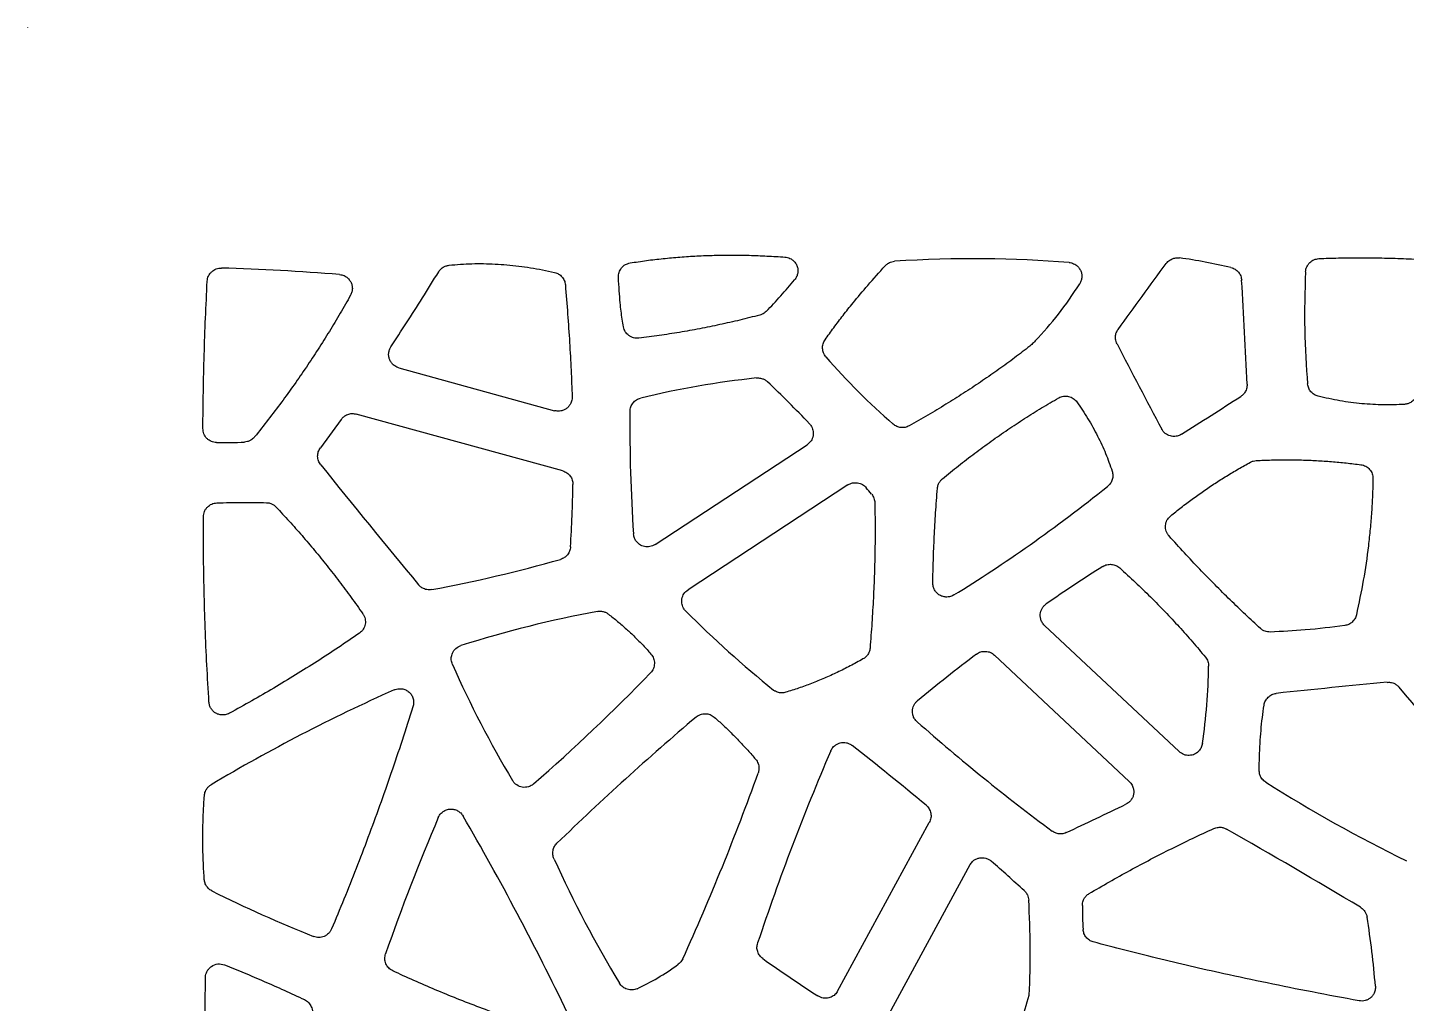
# Model space of a CAD drawing. Header units: millimetres. Extents: x -4 to 83, y 1 to 134.
# Drawn here: x -3.99 to 25.56, y 113.24 to 134.16 of the extents above; entities that cross this region are included whole.
import ezdxf

# ---------------------------------------------------------------- set-up
doc = ezdxf.new("R2010")
doc.units = ezdxf.units.MM

msp = doc.modelspace()

# ---------------------------------------------------------------- linework, layer by layer
at = {"color": 7, "linetype": 'Continuous', "lineweight": 25}
for p, q in [((-3.992, 134.16), (-3.992, 134.156)), ((3.966, 126.865), (7.304, 125.946)), ((2.732, 125.758), (2.287, 125.151)), ((7.48, 124.653), (3.052, 125.873)), ((9.457, 123.076), (12.715, 125.213)), ((13.592, 124.354), (10.165, 122.106)), ((17.808, 121.341), (20.692, 118.636)), ((19.624, 117.992), (16.732, 120.705)), ((13.372, 113.503), (15.337, 117.117)), ((16.207, 116.206), (14.377, 112.838))]:
    msp.add_line(p, q, dxfattribs=at)
for centre, radius, start, end in [((18.977, 117.037), 12.306, 76.7258, 81.9605), ((-1.359, 78.31), 50.717, 85.4159, 88.2786), ((4.013, 135.732), 10.95, 315.626, 320.3939), ((-153.903, 118.42), 176.237, 2.63232, 3.35747), ((24.28, 136.803), 14.788, 221.008, 228.921), ((174.555, 207.565), 174.687, 207.32489, 208.00109), ((13.778, 106.875), 19.888, 96.1943, 103.4571), ((-5.29, 108.515), 24.905, 43.5271, 46.4509), ((-72.43, 273.225), 174.702, 302.22875, 302.72346), ((41.411, 125.556), 32.493, 179.34, 183.9727), ((0.178, 134.756), 9.495, 269.2867, 272.8995), ((143.892, 237.973), 181.278, 218.63627, 219.6856), ((-22.728, 124.893), 30.431, 356.4812, 358.9985), ((-8.364, 105.746), 29.043, 39.3305, 39.6916), ((-0.758, 151.472), 29.859, 280.4742, 285.9154), ((41.378, 87.511), 41.592, 122.4563, 124.4611), ((12.476, 98.401), 23.625, 100.3658, 107.6898), ((28.013, 139.624), 25.366, 225.1318, 230.8409), ((39.544, 90.062), 38.449, 127.1065, 129.5089), ((25.8, 129.634), 22.61, 203.8124, 210.9244), ((-18.94, 147.582), 39.292, 311.0342, 316.0774), ((9.373, 120.595), 11.951, 351.4025, 359.3909), ((39.176, -32.573), 153.337, 95.24744, 96.14059), ((-89.806, 21.137), 151.826, 39.3387, 40.63823), ((19.356, 85.251), 38.008, 114.0562, 120.7171), ((51.129, 71.422), 62.957, 130.38454, 134.05068), ((44.851, 153.062), 45.035, 228.6128, 233.3506), ((61.457, 97.946), 52.49, 156.7691, 161.577), ((-25.559, 68.509), 63.762, 50.18816, 52.01912), ((-38.695, 136.305), 53.527, 335.6013, 340.2034), ((39.652, 145.054), 32.025, 237.715, 243.9005), ((-54.126, 270.713), 170, 295.20611, 295.6824), ((46.85, 99.288), 45.704, 156.8989, 160.8236), ((-47.341, 86.624), 60.94, 25.67874, 30.17277), ((-64.141, -33.255), 173.029, 59.1534, 60.25389), ((31.768, 127.512), 26.908, 204.5478, 210.9579), ((-27.59, 66.127), 66.892, 47.76887, 48.57777), ((12.924, 141.662), 29.065, 243.5103, 248.2185), ((-2.914, 114.318), 20.413, 357.462, 3.1882), ((25.509, 115.286), 6.892, 179.5651, 183.8579), ((5.304, 112.008), 19.659, 4.6718, 9.0161), ((34.775, 146.804), 39.906, 234.794, 236.841)]:
    msp.add_arc(centre, radius, start, end, dxfattribs=at)
for points, knots in [([(8.922, 129.113), (9.04, 129.131), (9.275, 129.167), (9.632, 129.209), (9.993, 129.242), (10.357, 129.265), (10.726, 129.279), (11.1, 129.284), (11.477, 129.278), (11.858, 129.264), (12.114, 129.247), (12.242, 129.239)], [0, 0, 0, 0, 0.106938, 0.214736, 0.323474, 0.433234, 0.544093, 0.656128, 0.76941, 0.884011, 1, 1, 1, 1]), ([(12.242, 129.239), (12.261, 129.236), (12.298, 129.232), (12.35, 129.213), (12.405, 129.18), (12.459, 129.129), (12.501, 129.059), (12.522, 128.979), (12.519, 128.898), (12.497, 128.818), (12.465, 128.774), (12.449, 128.752)], [0, 0, 0, 0, 0.086315, 0.169947, 0.253832, 0.379796, 0.505533, 0.62606, 0.753235, 0.874115, 1, 1, 1, 1]), ([(20.417, 129.103), (20.429, 129.117), (20.451, 129.145), (20.494, 129.177), (20.549, 129.206), (20.618, 129.227), (20.672, 129.223), (20.698, 129.222)], [0, 0, 0, 0, 0.166728, 0.331803, 0.500687, 0.749679, 1, 1, 1, 1]), ([(23.403, 128.923), (23.405, 128.941), (23.408, 128.978), (23.426, 129.03), (23.454, 129.079), (23.502, 129.135), (23.578, 129.191), (23.651, 129.201), (23.687, 129.207)], [0, 0, 0, 0, 0.127178, 0.250641, 0.374988, 0.504722, 0.75276, 1, 1, 1, 1]), ([(23.687, 129.207), (23.826, 129.212), (24.109, 129.222), (24.54, 129.227), (24.985, 129.223), (25.443, 129.21), (25.915, 129.189), (26.401, 129.159), (26.729, 129.132), (26.896, 129.118)], [0, 0, 0, 0, 0.130029, 0.264245, 0.402706, 0.545466, 0.692573, 0.84407, 1, 1, 1, 1]), ([(-0.142, 128.722), (-0.14, 128.741), (-0.136, 128.779), (-0.116, 128.833), (-0.086, 128.883), (-0.035, 128.94), (0.048, 128.996), (0.126, 129.001), (0.165, 129.004)], [0, 0, 0, 0, 0.126818, 0.249334, 0.372486, 0.501137, 0.750398, 1, 1, 1, 1]), ([(2.694, 128.864), (2.711, 128.862), (2.744, 128.858), (2.791, 128.842), (2.842, 128.815), (2.894, 128.771), (2.938, 128.71), (2.964, 128.64), (2.972, 128.566), (2.963, 128.491), (2.942, 128.446), (2.931, 128.423)], [0, 0, 0, 0, 0.084759, 0.167228, 0.249755, 0.376087, 0.503048, 0.624101, 0.75128, 0.873767, 1, 1, 1, 1]), ([(3.797, 127.316), (3.908, 127.486), (4.135, 127.833), (4.476, 128.37), (4.704, 128.737), (4.821, 128.925)], [0, 0, 0, 0, 0.319359, 0.652683, 1, 1, 1, 1]), ([(4.821, 128.925), (4.829, 128.937), (4.846, 128.962), (4.879, 128.994), (4.921, 129.025), (4.976, 129.053), (5.021, 129.06), (5.043, 129.064)], [0, 0, 0, 0, 0.166173, 0.331661, 0.500364, 0.749358, 1, 1, 1, 1]), ([(5.043, 129.064), (5.125, 129.072), (5.288, 129.087), (5.534, 129.098), (5.782, 129.1), (6.032, 129.092), (6.283, 129.075), (6.537, 129.048), (6.791, 129.012), (7.048, 128.967), (7.219, 128.93), (7.305, 128.911)], [0, 0, 0, 0, 0.107699, 0.215887, 0.324726, 0.434373, 0.544984, 0.656708, 0.769693, 0.884078, 1, 1, 1, 1]), ([(7.305, 128.911), (7.32, 128.907), (7.35, 128.898), (7.392, 128.877), (7.43, 128.85), (7.474, 128.806), (7.519, 128.739), (7.53, 128.677), (7.535, 128.645)], [0, 0, 0, 0, 0.1257, 0.248773, 0.372408, 0.499754, 0.749643, 1, 1, 1, 1]), ([(8.673, 128.804), (8.673, 128.822), (8.673, 128.858), (8.685, 128.911), (8.707, 128.961), (8.748, 129.021), (8.817, 129.085), (8.887, 129.103), (8.922, 129.113)], [0, 0, 0, 0, 0.126794, 0.250022, 0.374124, 0.503452, 0.752112, 1, 1, 1, 1]), ([(13.102, 127.465), (13.163, 127.552), (13.289, 127.729), (13.489, 127.992), (13.731, 128.295), (14.031, 128.65), (14.264, 128.912), (14.388, 129.051)], [0, 0, 0, 0, 0.156474, 0.318334, 0.485688, 0.726045, 1, 1, 1, 1]), ([(14.388, 129.051), (14.397, 129.06), (14.415, 129.079), (14.446, 129.102), (14.485, 129.124), (14.533, 129.142), (14.572, 129.147), (14.591, 129.149)], [0, 0, 0, 0, 0.166353, 0.332153, 0.500191, 0.749608, 1, 1, 1, 1]), ([(18.331, 129.123), (18.348, 129.121), (18.382, 129.116), (18.431, 129.099), (18.483, 129.07), (18.535, 129.025), (18.578, 128.961), (18.603, 128.889), (18.608, 128.813), (18.596, 128.736), (18.572, 128.691), (18.56, 128.668)], [0, 0, 0, 0, 0.085274, 0.167939, 0.250503, 0.376901, 0.504141, 0.624002, 0.750125, 0.87333, 1, 1, 1, 1]), ([(19.383, 127.689), (19.555, 127.925), (19.898, 128.398), (20.244, 128.868), (20.417, 129.103)], [0, 0, 0, 0, 0.500003, 1, 1, 1, 1]), ([(21.803, 129.014), (21.818, 129.009), (21.849, 129.001), (21.891, 128.979), (21.929, 128.951), (21.974, 128.905), (22.018, 128.836), (22.027, 128.773), (22.032, 128.741)], [0, 0, 0, 0, 0.126164, 0.249405, 0.373028, 0.500308, 0.750006, 1, 1, 1, 1]), ([(-0.234, 125.561), (-0.232, 125.825), (-0.226, 126.352), (-0.207, 127.142), (-0.18, 127.932), (-0.154, 128.458), (-0.142, 128.722)], [0, 0, 0, 0, 0.250015, 0.5, 0.749985, 1, 1, 1, 1]), ([(7.535, 128.645), (7.552, 128.436), (7.585, 128.023), (7.626, 127.413), (7.659, 126.822), (7.673, 126.434), (7.681, 126.244)], [0, 0, 0, 0, 0.262245, 0.516303, 0.762208, 1, 1, 1, 1]), ([(8.781, 127.743), (8.772, 127.797), (8.753, 127.908), (8.73, 128.08), (8.708, 128.284), (8.688, 128.526), (8.678, 128.708), (8.673, 128.804)], [0, 0, 0, 0, 0.15362, 0.316067, 0.487458, 0.73051, 1, 1, 1, 1]), ([(2.931, 128.423), (2.858, 128.293), (2.711, 128.032), (2.478, 127.645), (2.236, 127.261), (1.984, 126.88), (1.722, 126.501), (1.45, 126.125), (1.168, 125.752), (0.973, 125.506), (0.875, 125.383)], [0, 0, 0, 0, 0.121976, 0.244699, 0.368228, 0.492623, 0.617942, 0.744242, 0.871576, 1, 1, 1, 1]), ([(11.703, 127.995), (11.56, 127.959), (11.276, 127.886), (10.846, 127.789), (10.415, 127.701), (9.982, 127.624), (9.547, 127.556), (9.256, 127.519), (9.11, 127.501)], [0, 0, 0, 0, 0.166813, 0.33345, 0.5, 0.66655, 0.833187, 1, 1, 1, 1]), ([(11.84, 128.075), (11.827, 128.062), (11.8, 128.038), (11.754, 128.011), (11.72, 128), (11.703, 127.995)], [0, 0, 0, 0, 0.335208, 0.664866, 1, 1, 1, 1]), ([(9.11, 127.501), (9.091, 127.499), (9.053, 127.497), (8.997, 127.506), (8.944, 127.527), (8.88, 127.566), (8.812, 127.635), (8.791, 127.707), (8.781, 127.743)], [0, 0, 0, 0, 0.127441, 0.250923, 0.375271, 0.505214, 0.752949, 1, 1, 1, 1]), ([(19.36, 127.378), (19.353, 127.394), (19.338, 127.427), (19.327, 127.482), (19.326, 127.546), (19.34, 127.619), (19.369, 127.666), (19.383, 127.689)], [0, 0, 0, 0, 0.166686, 0.331545, 0.500336, 0.750049, 1, 1, 1, 1]), ([(13.121, 127.1), (13.111, 127.113), (13.091, 127.138), (13.069, 127.183), (13.054, 127.23), (13.046, 127.295), (13.053, 127.38), (13.085, 127.437), (13.102, 127.465)], [0, 0, 0, 0, 0.126429, 0.250039, 0.374432, 0.503145, 0.751737, 1, 1, 1, 1]), ([(17.607, 127.44), (17.582, 127.415), (17.533, 127.365), (17.478, 127.321), (17.451, 127.299)], [0, 0, 0, 0, 0.500051, 1, 1, 1, 1]), ([(3.966, 126.865), (3.951, 126.87), (3.922, 126.88), (3.881, 126.903), (3.838, 126.936), (3.796, 126.984), (3.763, 127.047), (3.746, 127.116), (3.747, 127.185), (3.762, 127.255), (3.785, 127.296), (3.797, 127.316)], [0, 0, 0, 0, 0.08444, 0.166908, 0.249493, 0.375797, 0.503097, 0.624215, 0.751237, 0.874177, 1, 1, 1, 1]), ([(17.451, 127.299), (17.342, 127.215), (17.123, 127.046), (16.783, 126.8), (16.432, 126.557), (16.068, 126.317), (15.692, 126.081), (15.304, 125.847), (15.039, 125.697), (14.905, 125.621)], [0, 0, 0, 0, 0.134787, 0.272146, 0.412151, 0.554874, 0.700381, 0.848737, 1, 1, 1, 1]), ([(11.632, 126.646), (11.646, 126.647), (11.675, 126.649), (11.717, 126.644), (11.766, 126.631), (11.819, 126.608), (11.852, 126.58), (11.869, 126.566)], [0, 0, 0, 0, 0.166344, 0.331923, 0.500244, 0.749845, 1, 1, 1, 1]), ([(22.148, 126.514), (22.148, 126.497), (22.148, 126.462), (22.136, 126.411), (22.113, 126.355), (22.074, 126.297), (22.032, 126.265), (22.012, 126.25)], [0, 0, 0, 0, 0.166594, 0.331657, 0.500347, 0.749963, 1, 1, 1, 1]), ([(23.67, 126.256), (23.656, 126.26), (23.626, 126.269), (23.586, 126.29), (23.549, 126.317), (23.506, 126.361), (23.462, 126.427), (23.452, 126.488), (23.446, 126.518)], [0, 0, 0, 0, 0.125505, 0.248497, 0.372019, 0.499078, 0.749282, 1, 1, 1, 1]), ([(7.681, 126.244), (7.681, 126.228), (7.681, 126.197), (7.671, 126.151), (7.652, 126.1), (7.619, 126.046), (7.57, 125.996), (7.509, 125.959), (7.443, 125.939), (7.373, 125.932), (7.327, 125.941), (7.304, 125.946)], [0, 0, 0, 0, 0.084609, 0.16713, 0.249621, 0.375669, 0.502916, 0.624511, 0.751676, 0.874076, 1, 1, 1, 1]), ([(8.921, 125.93), (8.922, 125.947), (8.924, 125.98), (8.936, 126.027), (8.957, 126.072), (8.994, 126.126), (9.055, 126.185), (9.118, 126.206), (9.149, 126.216)], [0, 0, 0, 0, 0.12615, 0.249303, 0.373015, 0.500794, 0.750062, 1, 1, 1, 1]), ([(15.618, 124.486), (15.732, 124.579), (15.96, 124.766), (16.309, 125.034), (16.661, 125.292), (17.017, 125.54), (17.377, 125.777), (17.74, 126.005), (17.987, 126.148), (18.11, 126.22)], [0, 0, 0, 0, 0.145777, 0.290438, 0.434068, 0.576751, 0.718575, 0.859628, 1, 1, 1, 1]), ([(18.11, 126.22), (18.126, 126.228), (18.159, 126.245), (18.213, 126.258), (18.268, 126.26), (18.34, 126.25), (18.429, 126.217), (18.476, 126.161), (18.5, 126.134)], [0, 0, 0, 0, 0.127328, 0.250926, 0.375352, 0.505078, 0.752847, 1, 1, 1, 1]), ([(25.521, 126.081), (25.446, 126.077), (25.295, 126.069), (25.068, 126.069), (24.84, 126.077), (24.528, 126.1), (24.136, 126.15), (23.826, 126.22), (23.67, 126.256)], [0, 0, 0, 0, 0.120809, 0.242426, 0.365038, 0.488827, 0.743867, 1, 1, 1, 1]), ([(25.754, 126.219), (25.745, 126.206), (25.728, 126.181), (25.694, 126.148), (25.649, 126.117), (25.591, 126.09), (25.545, 126.084), (25.521, 126.081)], [0, 0, 0, 0, 0.16654, 0.331906, 0.500284, 0.749778, 1, 1, 1, 1]), ([(18.5, 126.134), (18.541, 126.075), (18.623, 125.957), (18.737, 125.775), (18.845, 125.59), (18.975, 125.343), (19.121, 125.032), (19.211, 124.775), (19.256, 124.648)], [0, 0, 0, 0, 0.128734, 0.256975, 0.384901, 0.512689, 0.758297, 1, 1, 1, 1]), ([(2.732, 125.758), (2.745, 125.774), (2.77, 125.806), (2.819, 125.843), (2.882, 125.872), (2.962, 125.89), (3.022, 125.878), (3.052, 125.873)], [0, 0, 0, 0, 0.171081, 0.335195, 0.49941, 0.749517, 1, 1, 1, 1]), ([(12.798, 125.629), (12.808, 125.613), (12.828, 125.58), (12.845, 125.526), (12.851, 125.469), (12.844, 125.39), (12.81, 125.291), (12.746, 125.239), (12.715, 125.213)], [0, 0, 0, 0, 0.122364, 0.241043, 0.360807, 0.4863, 0.742813, 1, 1, 1, 1]), ([(12.767, 125.667), (12.773, 125.661), (12.784, 125.649), (12.793, 125.636), (12.798, 125.629)], [0, 0, 0, 0, 0.507293, 1, 1, 1, 1]), ([(14.905, 125.621), (14.891, 125.614), (14.864, 125.6), (14.82, 125.587), (14.775, 125.582), (14.714, 125.584), (14.637, 125.601), (14.588, 125.638), (14.563, 125.656)], [0, 0, 0, 0, 0.125868, 0.249253, 0.373196, 0.5007, 0.75005, 1, 1, 1, 1]), ([(0.06, 125.261), (0.04, 125.262), (0.001, 125.265), (-0.054, 125.283), (-0.105, 125.311), (-0.164, 125.362), (-0.223, 125.444), (-0.231, 125.522), (-0.234, 125.561)], [0, 0, 0, 0, 0.126907, 0.249543, 0.373, 0.502275, 0.751447, 1, 1, 1, 1]), ([(0.875, 125.383), (0.866, 125.373), (0.848, 125.352), (0.815, 125.326), (0.773, 125.301), (0.721, 125.279), (0.679, 125.275), (0.658, 125.272)], [0, 0, 0, 0, 0.166046, 0.331646, 0.50011, 0.749943, 1, 1, 1, 1]), ([(20.739, 125.44), (20.725, 125.431), (20.696, 125.415), (20.65, 125.4), (20.602, 125.393), (20.553, 125.394), (20.48, 125.408), (20.386, 125.45), (20.34, 125.518), (20.317, 125.552)], [0, 0, 0, 0, 0.102294, 0.200841, 0.298498, 0.398193, 0.502688, 0.751764, 1, 1, 1, 1]), ([(2.291, 124.787), (2.281, 124.801), (2.262, 124.827), (2.242, 124.872), (2.229, 124.919), (2.223, 124.984), (2.234, 125.068), (2.269, 125.123), (2.287, 125.151)], [0, 0, 0, 0, 0.126151, 0.249644, 0.374034, 0.502798, 0.747424, 1, 1, 1, 1]), ([(20.506, 123.687), (20.583, 123.749), (20.736, 123.873), (20.972, 124.052), (21.213, 124.223), (21.458, 124.388), (21.708, 124.546), (21.962, 124.698), (22.135, 124.794), (22.221, 124.841)], [0, 0, 0, 0, 0.143128, 0.285985, 0.42868, 0.57132, 0.714015, 0.856872, 1, 1, 1, 1]), ([(22.221, 124.841), (22.241, 124.851), (22.28, 124.869), (22.323, 124.873), (22.344, 124.876)], [0, 0, 0, 0, 0.500647, 1, 1, 1, 1]), ([(22.344, 124.876), (22.453, 124.881), (22.67, 124.89), (22.995, 124.894), (23.317, 124.89), (23.638, 124.877), (23.957, 124.856), (24.274, 124.827), (24.484, 124.801), (24.588, 124.787)], [0, 0, 0, 0, 0.145303, 0.289626, 0.433065, 0.575721, 0.717694, 0.859085, 1, 1, 1, 1]), ([(24.588, 124.787), (24.606, 124.784), (24.642, 124.777), (24.691, 124.756), (24.736, 124.725), (24.788, 124.674), (24.838, 124.596), (24.844, 124.523), (24.846, 124.487)], [0, 0, 0, 0, 0.126713, 0.249911, 0.373978, 0.503209, 0.751983, 1, 1, 1, 1]), ([(7.48, 124.653), (7.495, 124.648), (7.526, 124.638), (7.569, 124.614), (7.607, 124.583), (7.65, 124.533), (7.691, 124.46), (7.696, 124.394), (7.698, 124.361)], [0, 0, 0, 0, 0.126079, 0.249236, 0.372995, 0.500835, 0.750149, 1, 1, 1, 1]), ([(15.511, 124.281), (15.513, 124.294), (15.516, 124.32), (15.527, 124.358), (15.546, 124.4), (15.574, 124.445), (15.603, 124.472), (15.618, 124.486)], [0, 0, 0, 0, 0.166199, 0.331949, 0.500205, 0.749824, 1, 1, 1, 1]), ([(19.256, 124.648), (19.26, 124.634), (19.268, 124.605), (19.272, 124.56), (19.269, 124.515), (19.256, 124.456), (19.225, 124.385), (19.181, 124.344), (19.159, 124.323)], [0, 0, 0, 0, 0.125504, 0.248602, 0.372228, 0.49928, 0.749374, 1, 1, 1, 1]), ([(24.846, 124.487), (24.844, 124.368), (24.838, 124.13), (24.818, 123.771), (24.788, 123.411), (24.735, 122.922), (24.647, 122.305), (24.543, 121.815), (24.491, 121.569)], [0, 0, 0, 0, 0.121214, 0.243106, 0.365758, 0.489254, 0.743839, 1, 1, 1, 1]), ([(13.592, 124.354), (13.608, 124.363), (13.639, 124.381), (13.691, 124.397), (13.745, 124.404), (13.817, 124.399), (13.907, 124.372), (13.959, 124.321), (13.985, 124.295)], [0, 0, 0, 0, 0.126517, 0.249308, 0.372721, 0.50104, 0.750314, 1, 1, 1, 1]), ([(14.101, 124.154), (14.111, 124.14), (14.131, 124.114), (14.151, 124.069), (14.165, 124.021), (14.167, 123.988), (14.169, 123.971)], [0, 0, 0, 0, 0.248957, 0.500276, 0.749678, 1, 1, 1, 1]), ([(15.412, 122.256), (15.415, 122.417), (15.421, 122.745), (15.442, 123.244), (15.471, 123.758), (15.498, 124.105), (15.511, 124.281)], [0, 0, 0, 0, 0.238907, 0.485158, 0.738831, 1, 1, 1, 1]), ([(-0.222, 123.672), (-0.221, 123.691), (-0.219, 123.729), (-0.203, 123.784), (-0.176, 123.834), (-0.128, 123.893), (-0.049, 123.953), (0.027, 123.963), (0.065, 123.969)], [0, 0, 0, 0, 0.126861, 0.249407, 0.372451, 0.500754, 0.750021, 1, 1, 1, 1]), ([(0.065, 123.969), (0.246, 123.974), (0.6, 123.984), (0.954, 123.977), (1.127, 123.973)], [0, 0, 0, 0, 0.51246, 1, 1, 1, 1]), ([(1.127, 123.973), (1.14, 123.973), (1.166, 123.971), (1.203, 123.962), (1.246, 123.946), (1.292, 123.921), (1.32, 123.894), (1.334, 123.88)], [0, 0, 0, 0, 0.166255, 0.332033, 0.500187, 0.749807, 1, 1, 1, 1]), ([(1.334, 123.88), (1.428, 123.78), (1.617, 123.578), (1.892, 123.267), (2.163, 122.947), (2.429, 122.62), (2.69, 122.285), (2.946, 121.942), (3.112, 121.708), (3.195, 121.591)], [0, 0, 0, 0, 0.139827, 0.280557, 0.422255, 0.564987, 0.708814, 0.853799, 1, 1, 1, 1]), ([(14.169, 123.971), (14.171, 123.806), (14.176, 123.471), (14.172, 122.966), (14.16, 122.451), (14.138, 121.927), (14.107, 121.395), (14.08, 121.037), (14.066, 120.857)], [0, 0, 0, 0, 0.159352, 0.321564, 0.486686, 0.654768, 0.825858, 1, 1, 1, 1]), ([(-0.104, 119.7), (-0.12, 119.964), (-0.152, 120.493), (-0.185, 121.288), (-0.209, 122.082), (-0.222, 122.877), (-0.222, 123.407), (-0.222, 123.672)], [0, 0, 0, 0, 0.200037, 0.400019, 0.599981, 0.799963, 1, 1, 1, 1]), ([(20.475, 123.26), (20.462, 123.275), (20.437, 123.306), (20.412, 123.361), (20.399, 123.42), (20.398, 123.5), (20.422, 123.601), (20.478, 123.658), (20.506, 123.687)], [0, 0, 0, 0, 0.127172, 0.249805, 0.373306, 0.502974, 0.751494, 1, 1, 1, 1]), ([(9.042, 123.165), (9.034, 123.18), (9.018, 123.208), (9.002, 123.256), (8.999, 123.288), (8.997, 123.305)], [0, 0, 0, 0, 0.333711, 0.664056, 1, 1, 1, 1]), ([(22.435, 121.276), (22.327, 121.375), (22.108, 121.576), (21.784, 121.888), (21.457, 122.213), (21.13, 122.55), (20.801, 122.899), (20.584, 123.139), (20.475, 123.26)], [0, 0, 0, 0, 0.157963, 0.319339, 0.484182, 0.652543, 0.824467, 1, 1, 1, 1]), ([(7.646, 123.025), (7.644, 123.01), (7.641, 122.98), (7.627, 122.936), (7.608, 122.895), (7.573, 122.844), (7.516, 122.79), (7.459, 122.768), (7.43, 122.757)], [0, 0, 0, 0, 0.125907, 0.249291, 0.373202, 0.500652, 0.749982, 1, 1, 1, 1]), ([(9.457, 123.076), (9.44, 123.066), (9.406, 123.046), (9.349, 123.03), (9.29, 123.025), (9.211, 123.034), (9.115, 123.071), (9.066, 123.134), (9.042, 123.165)], [0, 0, 0, 0, 0.127339, 0.249958, 0.372962, 0.50141, 0.7508, 1, 1, 1, 1]), ([(19.057, 122.606), (19.071, 122.614), (19.099, 122.63), (19.145, 122.645), (19.193, 122.652), (19.258, 122.652), (19.339, 122.634), (19.391, 122.595), (19.417, 122.576)], [0, 0, 0, 0, 0.126033, 0.249229, 0.373006, 0.500736, 0.750088, 1, 1, 1, 1]), ([(19.417, 122.576), (19.529, 122.473), (19.753, 122.268), (20.078, 121.954), (20.39, 121.636), (20.691, 121.315), (20.98, 120.991), (21.164, 120.77), (21.256, 120.66)], [0, 0, 0, 0, 0.172313, 0.342232, 0.509855, 0.675285, 0.83863, 1, 1, 1, 1]), ([(4.67, 122.11), (4.653, 122.108), (4.618, 122.103), (4.566, 122.108), (4.506, 122.124), (4.442, 122.156), (4.405, 122.194), (4.387, 122.213)], [0, 0, 0, 0, 0.166663, 0.331628, 0.500201, 0.749913, 1, 1, 1, 1]), ([(10.082, 121.689), (10.072, 121.706), (10.052, 121.738), (10.035, 121.793), (10.029, 121.85), (10.035, 121.928), (10.069, 122.028), (10.133, 122.08), (10.165, 122.106)], [0, 0, 0, 0, 0.122072, 0.240485, 0.359983, 0.485186, 0.742182, 1, 1, 1, 1]), ([(15.865, 121.996), (15.849, 121.987), (15.818, 121.969), (15.766, 121.954), (15.704, 121.948), (15.633, 121.956), (15.558, 121.986), (15.494, 122.035), (15.447, 122.1), (15.415, 122.175), (15.413, 122.229), (15.412, 122.256)], [0, 0, 0, 0, 0.085476, 0.168168, 0.25082, 0.376727, 0.50308, 0.622741, 0.749388, 0.874619, 1, 1, 1, 1]), ([(17.808, 121.341), (17.798, 121.351), (17.777, 121.372), (17.753, 121.409), (17.73, 121.455), (17.714, 121.513), (17.712, 121.58), (17.724, 121.646), (17.751, 121.707), (17.79, 121.762), (17.825, 121.79), (17.843, 121.803)], [0, 0, 0, 0, 0.083619, 0.165505, 0.247482, 0.37344, 0.500655, 0.622867, 0.750382, 0.87354, 1, 1, 1, 1]), ([(3.195, 121.591), (3.206, 121.574), (3.227, 121.541), (3.244, 121.485), (3.251, 121.426), (3.244, 121.349), (3.211, 121.252), (3.151, 121.201), (3.121, 121.175)], [0, 0, 0, 0, 0.127031, 0.249723, 0.373246, 0.502669, 0.751588, 1, 1, 1, 1]), ([(8.225, 121.641), (8.238, 121.643), (8.266, 121.647), (8.308, 121.645), (8.355, 121.637), (8.409, 121.619), (8.443, 121.595), (8.46, 121.584)], [0, 0, 0, 0, 0.166088, 0.331822, 0.500481, 0.74988, 1, 1, 1, 1]), ([(8.46, 121.584), (8.526, 121.532), (8.656, 121.429), (8.844, 121.265), (9.026, 121.094), (9.202, 120.916), (9.314, 120.791), (9.37, 120.728)], [0, 0, 0, 0, 0.199106, 0.39836, 0.598061, 0.798509, 1, 1, 1, 1]), ([(10.118, 121.646), (10.111, 121.653), (10.098, 121.666), (10.087, 121.682), (10.082, 121.689)], [0, 0, 0, 0, 0.50649, 1, 1, 1, 1]), ([(24.491, 121.569), (24.487, 121.554), (24.479, 121.525), (24.46, 121.484), (24.434, 121.447), (24.392, 121.403), (24.329, 121.359), (24.27, 121.346), (24.241, 121.339)], [0, 0, 0, 0, 0.125962, 0.249417, 0.373324, 0.500614, 0.749872, 1, 1, 1, 1]), ([(22.644, 121.199), (22.625, 121.2), (22.587, 121.201), (22.532, 121.216), (22.48, 121.24), (22.45, 121.264), (22.435, 121.276)], [0, 0, 0, 0, 0.248937, 0.499956, 0.749791, 1, 1, 1, 1]), ([(24.241, 121.339), (23.96, 121.303), (23.429, 121.236), (22.895, 121.211), (22.644, 121.199)], [0, 0, 0, 0, 0.529811, 1, 1, 1, 1]), ([(3.121, 121.175), (2.971, 121.073), (2.671, 120.867), (2.214, 120.569), (1.752, 120.278), (1.285, 119.996), (0.813, 119.722), (0.495, 119.546), (0.335, 119.458)], [0, 0, 0, 0, 0.166755, 0.333404, 0.5, 0.666596, 0.833245, 1, 1, 1, 1]), ([(5.115, 120.506), (5.109, 120.521), (5.097, 120.553), (5.088, 120.602), (5.089, 120.651), (5.098, 120.701), (5.124, 120.771), (5.182, 120.859), (5.259, 120.892), (5.297, 120.909)], [0, 0, 0, 0, 0.102567, 0.201184, 0.298828, 0.398565, 0.503277, 0.752082, 1, 1, 1, 1]), ([(9.37, 120.728), (9.382, 120.714), (9.405, 120.685), (9.428, 120.634), (9.442, 120.58), (9.446, 120.507), (9.43, 120.412), (9.384, 120.354), (9.361, 120.325)], [0, 0, 0, 0, 0.126873, 0.249993, 0.37396, 0.503282, 0.751963, 1, 1, 1, 1]), ([(13.915, 120.622), (13.823, 120.571), (13.642, 120.471), (13.365, 120.334), (13.089, 120.209), (12.813, 120.096), (12.537, 119.995), (12.351, 119.937), (12.258, 119.908)], [0, 0, 0, 0, 0.173604, 0.344138, 0.511815, 0.676858, 0.839505, 1, 1, 1, 1]), ([(14.066, 120.857), (14.064, 120.841), (14.06, 120.809), (14.044, 120.763), (14.017, 120.713), (13.976, 120.662), (13.935, 120.635), (13.915, 120.622)], [0, 0, 0, 0, 0.166419, 0.331712, 0.500362, 0.749666, 1, 1, 1, 1]), ([(16.348, 120.726), (16.363, 120.736), (16.391, 120.755), (16.44, 120.775), (16.491, 120.785), (16.56, 120.787), (16.649, 120.77), (16.704, 120.727), (16.732, 120.705)], [0, 0, 0, 0, 0.126301, 0.24921, 0.372722, 0.500777, 0.750256, 1, 1, 1, 1]), ([(21.256, 120.66), (21.266, 120.646), (21.287, 120.618), (21.308, 120.571), (21.321, 120.52), (21.323, 120.486), (21.323, 120.468)], [0, 0, 0, 0, 0.248651, 0.499804, 0.749745, 1, 1, 1, 1]), ([(25.153, 120.121), (25.168, 120.122), (25.2, 120.124), (25.247, 120.116), (25.299, 120.099), (25.356, 120.07), (25.389, 120.036), (25.406, 120.019)], [0, 0, 0, 0, 0.166413, 0.331749, 0.500275, 0.749934, 1, 1, 1, 1]), ([(3.863, 119.958), (3.881, 119.965), (3.917, 119.979), (3.975, 119.987), (4.042, 119.984), (4.116, 119.963), (4.188, 119.915), (4.244, 119.849), (4.277, 119.769), (4.289, 119.681), (4.275, 119.625), (4.269, 119.596)], [0, 0, 0, 0, 0.084476, 0.16737, 0.251676, 0.375793, 0.500698, 0.622539, 0.749224, 0.87311, 1, 1, 1, 1]), ([(12.258, 119.908), (12.244, 119.905), (12.216, 119.897), (12.172, 119.895), (12.127, 119.898), (12.082, 119.909), (12.045, 119.925), (12.016, 119.94), (12.002, 119.95), (11.995, 119.955)], [0, 0, 0, 0, 0.158872, 0.316248, 0.475572, 0.640854, 0.817713, 0.910955, 1, 1, 1, 1]), ([(15.076, 119.274), (15.065, 119.284), (15.045, 119.303), (15.02, 119.338), (14.996, 119.381), (14.978, 119.437), (14.97, 119.523), (14.991, 119.609), (15.036, 119.683), (15.067, 119.712), (15.083, 119.727)], [0, 0, 0, 0, 0.083654, 0.165601, 0.247544, 0.373626, 0.501381, 0.749913, 0.873332, 1, 1, 1, 1]), ([(22.512, 119.633), (22.515, 119.649), (22.521, 119.681), (22.54, 119.726), (22.567, 119.767), (22.61, 119.815), (22.678, 119.865), (22.742, 119.878), (22.774, 119.884)], [0, 0, 0, 0, 0.125814, 0.248907, 0.372768, 0.500826, 0.750591, 1, 1, 1, 1]), ([(0.335, 119.458), (0.32, 119.45), (0.29, 119.436), (0.242, 119.423), (0.183, 119.419), (0.116, 119.427), (0.046, 119.455), (-0.015, 119.499), (-0.061, 119.557), (-0.095, 119.626), (-0.101, 119.675), (-0.104, 119.7)], [0, 0, 0, 0, 0.085019, 0.167719, 0.250477, 0.376796, 0.503807, 0.625127, 0.752428, 0.874281, 1, 1, 1, 1]), ([(4.269, 119.596), (4.191, 119.356), (4.038, 118.878), (3.8, 118.171), (3.556, 117.477), (3.307, 116.796), (3.052, 116.129), (2.792, 115.475), (2.613, 115.046), (2.524, 114.833)], [0, 0, 0, 0, 0.149324, 0.296451, 0.441405, 0.584211, 0.724894, 0.863481, 1, 1, 1, 1]), ([(10.339, 119.377), (10.353, 119.388), (10.381, 119.41), (10.43, 119.432), (10.482, 119.445), (10.552, 119.45), (10.642, 119.436), (10.7, 119.395), (10.728, 119.374)], [0, 0, 0, 0, 0.127045, 0.250697, 0.375215, 0.504774, 0.752732, 1, 1, 1, 1]), ([(22.408, 118.233), (22.409, 118.33), (22.411, 118.522), (22.424, 118.808), (22.445, 119.088), (22.473, 119.363), (22.499, 119.543), (22.512, 119.633)], [0, 0, 0, 0, 0.207023, 0.41036, 0.610181, 0.806665, 1, 1, 1, 1]), ([(10.728, 119.374), (10.79, 119.319), (10.913, 119.209), (11.093, 119.035), (11.27, 118.854), (11.445, 118.666), (11.558, 118.536), (11.614, 118.471)], [0, 0, 0, 0, 0.195082, 0.392455, 0.592291, 0.794753, 1, 1, 1, 1]), ([(13.223, 118.65), (13.23, 118.664), (13.243, 118.691), (13.27, 118.728), (13.307, 118.765), (13.358, 118.8), (13.422, 118.824), (13.491, 118.834), (13.558, 118.827), (13.624, 118.806), (13.661, 118.78), (13.68, 118.767)], [0, 0, 0, 0, 0.084376, 0.166887, 0.249488, 0.375513, 0.502826, 0.624621, 0.751761, 0.874169, 1, 1, 1, 1]), ([(21.117, 118.652), (21.102, 118.637), (21.075, 118.609), (21.024, 118.579), (20.967, 118.559), (20.889, 118.55), (20.786, 118.563), (20.723, 118.611), (20.692, 118.636)], [0, 0, 0, 0, 0.127528, 0.250091, 0.373215, 0.502356, 0.750221, 1, 1, 1, 1]), ([(21.19, 118.808), (21.187, 118.794), (21.181, 118.765), (21.166, 118.724), (21.144, 118.686), (21.126, 118.663), (21.117, 118.652)], [0, 0, 0, 0, 0.253488, 0.501104, 0.74816, 1, 1, 1, 1]), ([(11.614, 118.471), (11.625, 118.457), (11.646, 118.43), (11.668, 118.382), (11.684, 118.323), (11.689, 118.252), (11.675, 118.202), (11.668, 118.177)], [0, 0, 0, 0, 0.166777, 0.331806, 0.500296, 0.749823, 1, 1, 1, 1]), ([(22.547, 117.98), (22.533, 117.99), (22.506, 118.009), (22.472, 118.046), (22.439, 118.095), (22.413, 118.157), (22.41, 118.208), (22.408, 118.233)], [0, 0, 0, 0, 0.166649, 0.331838, 0.500356, 0.749673, 1, 1, 1, 1]), ([(6.855, 117.943), (6.844, 117.934), (6.822, 117.916), (6.784, 117.895), (6.736, 117.878), (6.679, 117.868), (6.591, 117.871), (6.509, 117.905), (6.441, 117.96), (6.417, 117.996), (6.404, 118.015)], [0, 0, 0, 0, 0.083874, 0.166086, 0.248394, 0.374185, 0.501402, 0.748754, 0.872937, 1, 1, 1, 1]), ([(19.624, 117.992), (19.635, 117.98), (19.658, 117.957), (19.684, 117.917), (19.707, 117.865), (19.721, 117.801), (19.719, 117.729), (19.699, 117.658), (19.662, 117.596), (19.612, 117.542), (19.57, 117.519), (19.549, 117.507)], [0, 0, 0, 0, 0.084594, 0.167093, 0.249707, 0.375947, 0.502946, 0.624467, 0.751859, 0.874091, 1, 1, 1, 1]), ([(-0.204, 115.894), (-0.212, 116.013), (-0.227, 116.253), (-0.236, 116.613), (-0.236, 116.973), (-0.226, 117.333), (-0.21, 117.572), (-0.203, 117.692)], [0, 0, 0, 0, 0.200166, 0.400083, 0.599917, 0.799834, 1, 1, 1, 1]), ([(-0.203, 117.692), (-0.201, 117.708), (-0.197, 117.739), (-0.182, 117.785), (-0.157, 117.834), (-0.117, 117.886), (-0.078, 117.913), (-0.058, 117.927)], [0, 0, 0, 0, 0.166644, 0.331786, 0.499772, 0.749743, 1, 1, 1, 1]), ([(4.811, 117.221), (4.819, 117.238), (4.836, 117.271), (4.871, 117.315), (4.92, 117.357), (4.986, 117.392), (5.067, 117.408), (5.15, 117.401), (5.227, 117.371), (5.296, 117.323), (5.327, 117.277), (5.343, 117.254)], [0, 0, 0, 0, 0.08567, 0.168563, 0.251593, 0.377525, 0.50306, 0.623733, 0.751342, 0.873264, 1, 1, 1, 1]), ([(15.266, 117.488), (15.278, 117.476), (15.304, 117.453), (15.333, 117.411), (15.355, 117.365), (15.373, 117.299), (15.378, 117.211), (15.35, 117.148), (15.337, 117.117)], [0, 0, 0, 0, 0.126214, 0.2492, 0.372796, 0.50078, 0.750244, 1, 1, 1, 1]), ([(18.273, 116.9), (18.256, 116.893), (18.224, 116.879), (18.17, 116.871), (18.108, 116.871), (18.037, 116.887), (17.991, 116.916), (17.968, 116.93)], [0, 0, 0, 0, 0.166695, 0.33169, 0.500502, 0.749927, 1, 1, 1, 1]), ([(18.762, 115.591), (18.907, 115.676), (19.196, 115.846), (19.636, 116.091), (20.08, 116.328), (20.528, 116.556), (20.98, 116.777), (21.285, 116.917), (21.438, 116.987)], [0, 0, 0, 0, 0.16676, 0.333408, 0.5, 0.666592, 0.83324, 1, 1, 1, 1]), ([(21.438, 116.987), (21.452, 116.993), (21.481, 117.005), (21.528, 117.013), (21.583, 117.015), (21.646, 117.006), (21.688, 116.985), (21.709, 116.975)], [0, 0, 0, 0, 0.166402, 0.33171, 0.500119, 0.749933, 1, 1, 1, 1]), ([(7.292, 116.333), (7.286, 116.348), (7.275, 116.376), (7.266, 116.421), (7.264, 116.466), (7.271, 116.527), (7.295, 116.602), (7.336, 116.648), (7.356, 116.671)], [0, 0, 0, 0, 0.125877, 0.249248, 0.373154, 0.500599, 0.750016, 1, 1, 1, 1]), ([(16.207, 116.206), (16.215, 116.219), (16.23, 116.244), (16.259, 116.277), (16.299, 116.311), (16.351, 116.34), (16.416, 116.36), (16.483, 116.364), (16.549, 116.353), (16.613, 116.328), (16.648, 116.301), (16.666, 116.287)], [0, 0, 0, 0, 0.0836, 0.16546, 0.247424, 0.373412, 0.500579, 0.622717, 0.750293, 0.873536, 1, 1, 1, 1]), ([(-0.04, 115.649), (-0.055, 115.657), (-0.085, 115.674), (-0.123, 115.708), (-0.161, 115.755), (-0.193, 115.817), (-0.2, 115.868), (-0.204, 115.894)], [0, 0, 0, 0, 0.166816, 0.331997, 0.500607, 0.749696, 1, 1, 1, 1]), ([(17.37, 115.657), (17.379, 115.648), (17.397, 115.63), (17.42, 115.599), (17.442, 115.56), (17.46, 115.511), (17.465, 115.473), (17.467, 115.453)], [0, 0, 0, 0, 0.166201, 0.332002, 0.500211, 0.749786, 1, 1, 1, 1]), ([(18.617, 115.338), (18.617, 115.355), (18.619, 115.389), (18.633, 115.438), (18.658, 115.492), (18.699, 115.548), (18.741, 115.577), (18.762, 115.591)], [0, 0, 0, 0, 0.166865, 0.331914, 0.500102, 0.749671, 1, 1, 1, 1]), ([(24.579, 115.298), (24.591, 115.29), (24.615, 115.274), (24.646, 115.244), (24.678, 115.204), (24.706, 115.153), (24.715, 115.11), (24.72, 115.089)], [0, 0, 0, 0, 0.166331, 0.331951, 0.500455, 0.749792, 1, 1, 1, 1]), ([(2.524, 114.833), (2.515, 114.815), (2.498, 114.781), (2.461, 114.736), (2.417, 114.7), (2.348, 114.664), (2.251, 114.64), (2.177, 114.661), (2.139, 114.672)], [0, 0, 0, 0, 0.126932, 0.249492, 0.372618, 0.501186, 0.750294, 1, 1, 1, 1]), ([(18.851, 114.555), (18.836, 114.56), (18.807, 114.569), (18.767, 114.591), (18.73, 114.619), (18.688, 114.664), (18.646, 114.731), (18.637, 114.792), (18.632, 114.822)], [0, 0, 0, 0, 0.126252, 0.249964, 0.374253, 0.502194, 0.750787, 1, 1, 1, 1]), ([(11.769, 114.197), (11.756, 114.207), (11.731, 114.226), (11.7, 114.262), (11.675, 114.302), (11.651, 114.361), (11.635, 114.441), (11.65, 114.503), (11.658, 114.534)], [0, 0, 0, 0, 0.125969, 0.249217, 0.373043, 0.5007, 0.750111, 1, 1, 1, 1]), ([(24.547, 113.292), (24.212, 113.355), (23.555, 113.477), (22.59, 113.671), (21.477, 113.908), (20.233, 114.192), (19.303, 114.436), (18.851, 114.555)], [0, 0, 0, 0, 0.175034, 0.343682, 0.505967, 0.759825, 1, 1, 1, 1]), ([(-0.181, 113.775), (-0.18, 113.795), (-0.179, 113.835), (-0.162, 113.892), (-0.136, 113.943), (-0.098, 113.99), (-0.031, 114.048), (0.085, 114.101), (0.182, 114.075), (0.231, 114.061)], [0, 0, 0, 0, 0.103012, 0.200845, 0.297337, 0.396481, 0.501971, 0.747799, 1, 1, 1, 1]), ([(3.837, 113.934), (3.821, 113.943), (3.789, 113.96), (3.748, 113.995), (3.714, 114.038), (3.68, 114.103), (3.656, 114.194), (3.674, 114.265), (3.682, 114.301)], [0, 0, 0, 0, 0.126654, 0.249445, 0.37277, 0.500971, 0.750235, 1, 1, 1, 1]), ([(10.051, 114.194), (10.043, 114.179), (10.028, 114.149), (9.996, 114.109), (9.969, 114.088), (9.956, 114.077)], [0, 0, 0, 0, 0.334846, 0.664857, 1, 1, 1, 1]), ([(0.231, 114.061), (0.372, 114.005), (0.655, 113.891), (1.08, 113.71), (1.511, 113.52), (1.798, 113.386), (1.942, 113.319)], [0, 0, 0, 0, 0.243149, 0.490823, 0.743086, 1, 1, 1, 1]), ([(7.221, 112.619), (7.048, 112.675), (6.704, 112.788), (6.197, 112.965), (5.701, 113.147), (5.217, 113.335), (4.746, 113.529), (4.286, 113.727), (3.986, 113.865), (3.837, 113.934)], [0, 0, 0, 0, 0.150622, 0.298582, 0.443921, 0.586684, 0.726918, 0.864672, 1, 1, 1, 1]), ([(-0.194, 110.05), (-0.197, 110.361), (-0.202, 110.981), (-0.2, 111.913), (-0.193, 112.844), (-0.182, 113.464), (-0.176, 113.775)], [0, 0, 0, 0, 0.250007, 0.5, 0.749993, 1, 1, 1, 1]), ([(9.073, 113.553), (9.056, 113.546), (9.022, 113.533), (8.968, 113.525), (8.914, 113.527), (8.843, 113.543), (8.758, 113.583), (8.715, 113.642), (8.693, 113.671)], [0, 0, 0, 0, 0.126521, 0.249494, 0.373332, 0.50236, 0.751564, 1, 1, 1, 1]), ([(13.372, 113.503), (13.364, 113.489), (13.347, 113.46), (13.314, 113.424), (13.275, 113.395), (13.231, 113.372), (13.161, 113.349), (13.058, 113.339), (12.985, 113.377), (12.948, 113.396)], [0, 0, 0, 0, 0.102354, 0.200919, 0.298575, 0.398281, 0.502822, 0.751794, 1, 1, 1, 1]), ([(24.898, 113.609), (24.898, 113.594), (24.899, 113.563), (24.892, 113.518), (24.877, 113.467), (24.848, 113.413), (24.802, 113.361), (24.746, 113.321), (24.683, 113.296), (24.615, 113.284), (24.57, 113.29), (24.547, 113.292)], [0, 0, 0, 0, 0.084672, 0.167539, 0.250586, 0.376276, 0.503127, 0.624515, 0.751319, 0.874003, 1, 1, 1, 1]), ([(1.942, 113.319), (1.957, 113.311), (1.986, 113.296), (2.023, 113.265), (2.055, 113.229), (2.081, 113.187), (2.108, 113.12), (2.124, 113.019), (2.092, 112.944), (2.077, 112.906)], [0, 0, 0, 0, 0.102385, 0.201039, 0.298771, 0.398469, 0.502858, 0.751715, 1, 1, 1, 1])]:
    msp.add_open_spline(points, degree=3, knots=knots, dxfattribs=at)
for points in [[(18.331, 129.123), (17.15, 129.218), (15.899, 129.232), (14.591, 129.149)], [(23.403, 128.923), (23.363, 128.073), (23.379, 127.269), (23.446, 126.518)], [(17.607, 127.44), (17.952, 127.799), (18.273, 128.21), (18.56, 128.668)], [(15.865, 121.996), (16.939, 122.654), (18.041, 123.428), (19.159, 124.323)], [(9.073, 113.553), (9.366, 113.688), (9.663, 113.862), (9.956, 114.077)], [(17.054, 112.223), (17.227, 112.63), (17.369, 113.028), (17.478, 113.414)]]:
    msp.add_open_spline(points, degree=3, dxfattribs=at)

doc.saveas('drawing.dxf')
